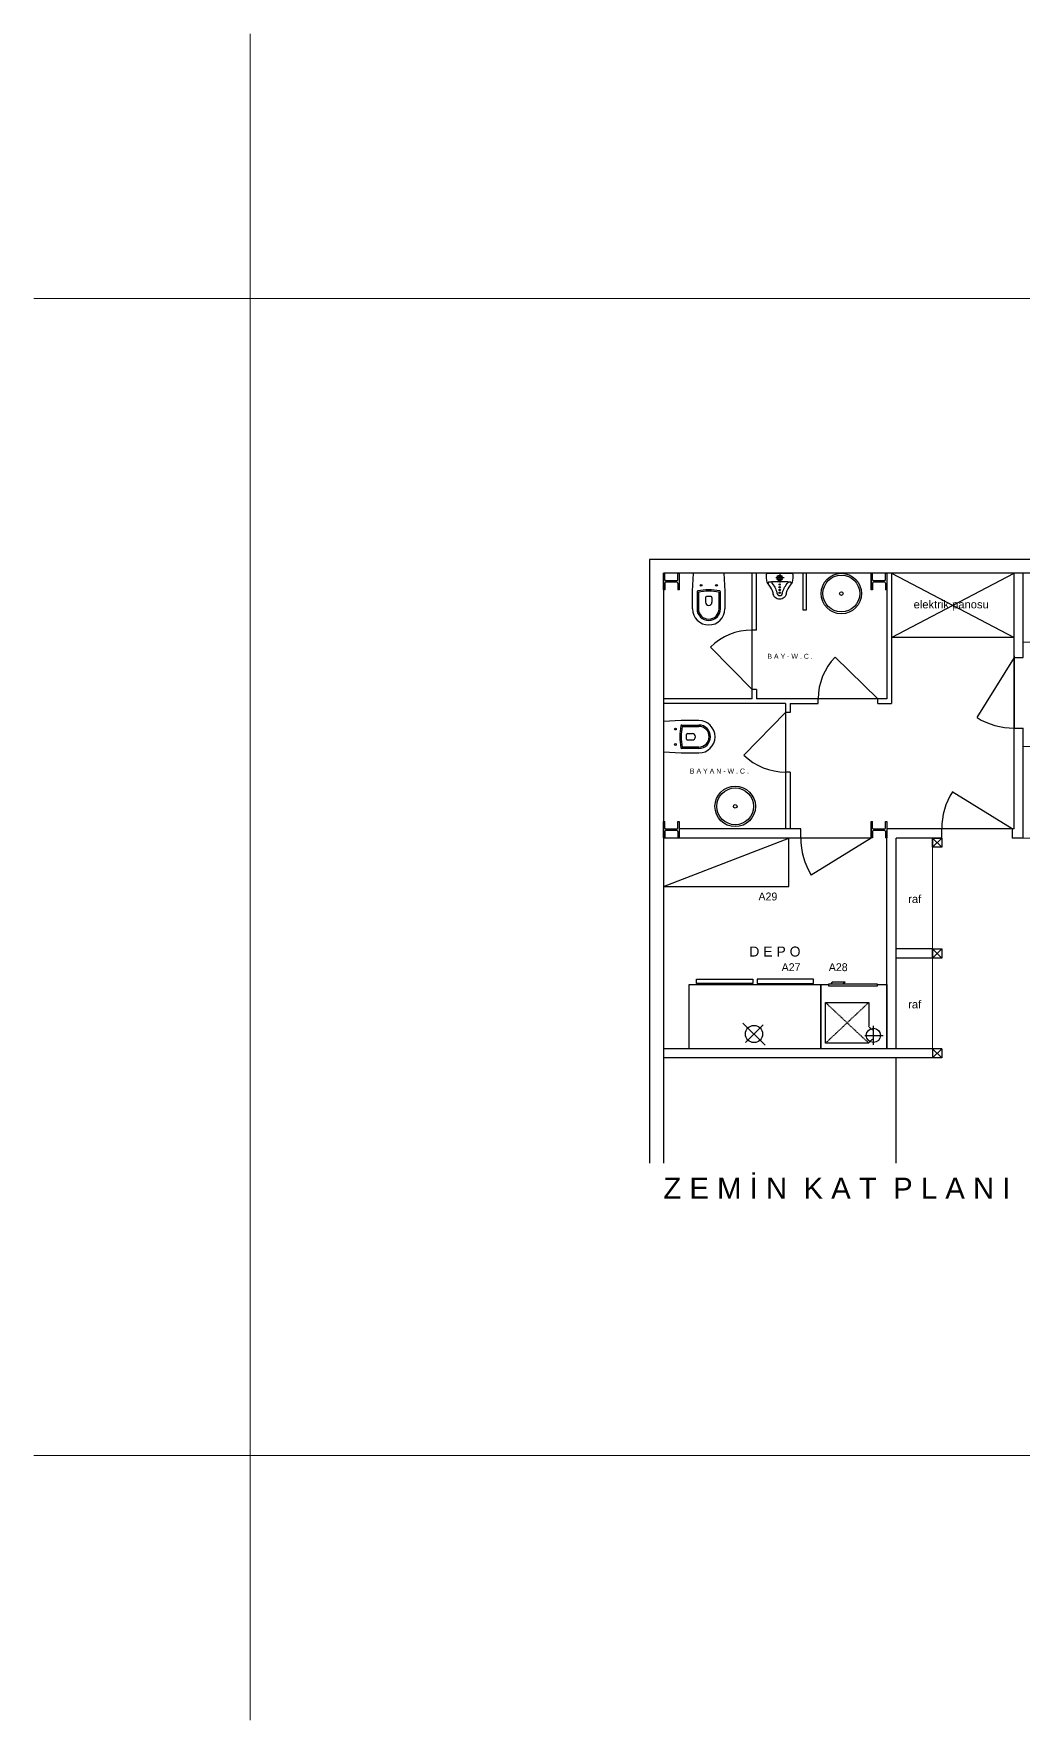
# Model space of a CAD drawing. Header units: millimetres. Extents: x 5423399 to 5425754, y -653644 to -651803.
# Drawn here: x 5423399 to 5424479, y -653644 to -651803 of the extents above; entities that cross this region are included whole.
import ezdxf
from ezdxf.enums import TextEntityAlignment as Align

# ---------------------------------------------------------------- set-up
doc = ezdxf.new("R2010")
doc.units = ezdxf.units.MM
doc.header["$LTSCALE"] = 0.05
doc.linetypes.add('DASHED', pattern=[19.05, 12.7, -6.35])
doc.linetypes.add('DOT', pattern=[0.25, 0, -0.25])
for name, color, linetype, lineweight in [('-DWG_DETAY4', 7, 'DOT', 18), ('ARK_AHŞAP', 45, 'Continuous', 15), ('TEFRIS', 251, 'Continuous', 9), ('tefriş', 45, 'Continuous', 18)]:
    doc.layers.add(name, color=color, linetype=linetype, lineweight=lineweight)
for name, color, linetype in [('A_WALL', 3, 'Continuous'), ('CIHAZ', 2, 'Continuous'), ('DUVAR', 255, 'Continuous'), ('S2000-002 Çizgi', 7, 'Continuous'), ('SD-YAZI', 233, 'Continuous')]:
    doc.layers.add(name, color=color, linetype=linetype)
doc.styles.get("Standard").update_dxf_attribs({"font": 'arial.ttf'})
doc.styles.add('TAKSİM', font='GOTHIC.TTF', dxfattribs={"height": 7})

# ---------------------------------------------------------------- blocks, each defined once
blk = doc.blocks.new('fgghmjkl')
at = {"layer": 'DUVAR'}
for p, q in [((5431609.3, -621371.8), (5431609.3, -621353.8)), ((5431609.3, -621353.8), (5431610.8, -621353.8)), ((5431609.3, -621353.8), (5431609.3, -621371.8)), ((5431610.8, -621361.1), (5431610.8, -621353.8)), ((5431624.9, -621353.8), (5431626.4, -621353.8)), ((5431624.9, -621361.1), (5431624.9, -621353.8)), ((5431626.4, -621353.8), (5431626.4, -621371.8)), ((5431610.8, -621371.8), (5431609.3, -621371.8)), ((5431610.8, -621364.6), (5431610.8, -621371.8)), ((5431623.9, -621362.1), (5431611.8, -621362.1)), ((5431623.9, -621363.6), (5431611.8, -621363.6)), ((5431624.9, -621364.6), (5431624.9, -621371.8)), ((5431626.4, -621371.8), (5431624.9, -621371.8))]:
    blk.add_line(p, q, dxfattribs=at)
for centre, start, end in [((5431611.8, -621361.1), 180, 270), ((5431611.8, -621364.6), 90, 180), ((5431623.9, -621361.1), 270, 360), ((5431623.9, -621364.6), 360, 90)]:
    blk.add_arc(centre, 1, start, end, dxfattribs=at)
blk = doc.blocks.new('A$C5B5611F4')
at = {"layer": 'CIHAZ', "color": 1}
for p, q in [((24.1, 58.2), (4, 58.2)), ((14.7, 68.5), (14.7, 47.9))]:
    blk.add_line(p, q, dxfattribs=at)
at = {"layer": 'CIHAZ', "color": 5, "linetype": 'DASHED'}
for p, q in [((19.8, 66.7), (67, 22.3)), ((67, 66.7), (19.8, 22.3))]:
    blk.add_line(p, q, dxfattribs=at)
at = {"layer": 'CIHAZ', "color": 5}
for points in [[(63.2, 1.8), (10.4, 1.8), (10.4, 4.3), (63.2, 4.3)], [(61.2, 1.8), (48.6, 1.8), (45.6, 0), (59.6, 0)]]:
    blk.add_lwpolyline(points, close=True, dxfattribs=at)
at = {"layer": 'CIHAZ', "color": 1}
blk.add_circle((14.7, 58.2), 7.76, dxfattribs=at)
at = {"layer": 'S2000-002 Çizgi', "linetype": 'DASHED'}
for p, q in [((19.8, 66.7), (67, 66.7)), ((67, 66.7), (67, 22.3)), ((19.8, 22.3), (19.8, 48.1)), ((67, 22.3), (19.8, 22.3))]:
    blk.add_line(p, q, dxfattribs=at)
at = {"layer": 'S2000-002 Çizgi'}
blk.add_lwpolyline([(10.4, 2.8), (0, 2.8), (0, 72.8), (72, 72.8), (72, 2.8), (63.2, 2.8)], dxfattribs=at)
at = {"layer": 'S2000-002 Çizgi', "linetype": 'DASHED'}
for centre, radius, start, end in [((11.6, 71.2), 9.4, 291.2079, 330.9566), ((11, 43), 10.2, 29.6907, 66.7752)]:
    blk.add_arc(centre, radius, start, end, dxfattribs=at)
blk = doc.blocks.new('A$C1CD53B41')
at = {"layer": 'CIHAZ', "color": 5}
for p, q in [((4, 60.9), (28.1, 85.1)), ((6.7, 82.4), (26.1, 63))]:
    blk.add_line(p, q, dxfattribs=at)
for points in [[(71.1, 136), (76, 136), (76, 74.3), (71.1, 74.3)], [(71.1, 8), (76, 8), (76, 69.7), (71.1, 69.7)]]:
    blk.add_lwpolyline(points, close=True, dxfattribs=at)
blk.add_circle((16.1, 73), 9.38, dxfattribs=at)
at = {"layer": 'S2000-002 Çizgi'}
blk.add_lwpolyline([(0, 144), (70, 144), (70, 0), (0, 0)], close=True, dxfattribs=at)

msp = doc.modelspace()

# ---------------------------------------------------------------- linework, layer by layer
at = {"layer": 'A_WALL'}
for p, q in [((5424071.1, -652376.9), (5424071.1, -653035.7)), ((5424675.9, -652376.9), (5424071.1, -652376.9)), ((5424086.1, -652391.9), (5424086.1, -652961.9)), ((5424683.6, -652391.9), (5424086.1, -652391.9)), ((5424071.1, -652964.4), (5424071.1, -653035.7)), ((5424086.1, -652961.9), (5424086.1, -653035.7))]:
    msp.add_line(p, q, dxfattribs=at)
at = {"layer": 'ARK_AHŞAP'}
msp.add_lwpolyline([(5424479.1, -652391.9), (5424479.1, -652466.9), (5425148.6, -652466.9), (5425148.6, -652391.9)], close=True, dxfattribs=at)
at = {"layer": 'DUVAR'}
for p, q in [((5424182.9, -652528.9), (5424182.9, -652391.9)), ((5424187.9, -652453.9), (5424187.9, -652391.9)), ((5424330.1, -652391.9), (5424330.1, -652528.9)), ((5424335.1, -652391.9), (5424335.1, -652533.9)), ((5424469.1, -652670.9), (5424469.1, -652391.9)), ((5424479.1, -652483.9), (5424479.1, -652391.9)), ((5424187.9, -652453.9), (5424182.9, -652453.9)), ((5424182.9, -652518.9), (5424137.4, -652472.5)), ((5424320.1, -652528.9), (5424273.7, -652483.4)), ((5424469.1, -652483.9), (5424428.5, -652549.3)), ((5424469.1, -652481.9), (5424469.1, -652560.9)), ((5424469.1, -652483.9), (5424479.1, -652483.9)), ((5424187.9, -652518.9), (5424182.9, -652518.9)), ((5424187.9, -652518.9), (5424187.9, -652528.9)), ((5424182.9, -652528.9), (5424086.1, -652528.9)), ((5424219.5, -652533.9), (5424086.1, -652533.9)), ((5424219.5, -652543.9), (5424174, -652590.3)), ((5424330.1, -652528.9), (5424187.9, -652528.9)), ((5424219.5, -652533.9), (5424219.5, -652670.9)), ((5424224.5, -652543.9), (5424219.5, -652543.9)), ((5424224.5, -652533.9), (5424224.5, -652543.9)), ((5424224.5, -652533.9), (5424255.1, -652533.9)), ((5424255.1, -652533.9), (5424255.1, -652528.9)), ((5424320.1, -652533.9), (5424320.1, -652528.9)), ((5424320.1, -652533.9), (5424335.1, -652533.9)), ((5424469.1, -652560.9), (5424479.1, -652560.9)), ((5424479.1, -652680.9), (5424479.1, -652560.9)), ((5424224.5, -652608.9), (5424219.5, -652608.9)), ((5424224.5, -652608.9), (5424224.5, -652670.9)), ((5424467.1, -652670.9), (5424401.6, -652630.3)), ((5424236, -652670.9), (5424103.2, -652670.9)), ((5424236, -652680.9), (5424236, -652670.9)), ((5424313, -652680.9), (5424313, -652670.9)), ((5424469.1, -652670.9), (5424330.1, -652670.9)), ((5424330.1, -652910.9), (5424330.1, -652672.9)), ((5424390.1, -652680.9), (5424390.1, -652670.9)), ((5424467.1, -652670.9), (5424467.1, -652680.9)), ((5424313, -652680.9), (5424103.2, -652680.9)), ((5424313, -652680.9), (5424247.5, -652721.4)), ((5424340.1, -652910.9), (5424340.1, -652680.9)), ((5424390.1, -652680.9), (5424340.1, -652680.9)), ((5424380.1, -652680.9), (5424380.1, -652690.9)), ((5424380.1, -652680.9), (5424390.1, -652690.9)), ((5424380.1, -652690.9), (5424390.1, -652680.9)), ((5424390.1, -652680.9), (5424390.1, -652690.9)), ((5424479.1, -652680.9), (5424467.1, -652680.9)), ((5424380.1, -652801.9), (5424340.1, -652801.9)), ((5424380.1, -652811.9), (5424340.1, -652811.9)), ((5424380.1, -652801.9), (5424380.1, -652811.9)), ((5424380.1, -652801.9), (5424390.1, -652811.9)), ((5424380.1, -652811.9), (5424390.1, -652801.9)), ((5424390.1, -652801.9), (5424390.1, -652811.9)), ((5424340.1, -652910.9), (5424086.1, -652910.9)), ((5424390.1, -652910.9), (5424340.1, -652910.9)), ((5424380.1, -652910.9), (5424380.1, -652920.9)), ((5424380.1, -652910.9), (5424390.1, -652920.9)), ((5424380.1, -652920.9), (5424390.1, -652910.9)), ((5424390.1, -652910.9), (5424390.1, -652920.9)), ((5424340.1, -652920.9), (5424086.1, -652920.9)), ((5424340.1, -653035.7), (5424340.1, -652920.9)), ((5424390.1, -652920.9), (5424340.1, -652920.9))]:
    msp.add_line(p, q, dxfattribs=at)
for points in [[(5424390.1, -652690.9), (5424380.1, -652690.9), (5424380.1, -652680.9), (5424390.1, -652680.9)], [(5424390.1, -652811.9), (5424380.1, -652811.9), (5424380.1, -652801.9), (5424390.1, -652801.9)]]:
    msp.add_lwpolyline(points, close=True, dxfattribs=at)
for centre, radius, start, end in [((5424182.9, -652518.9), 65, 90, 134.4411), ((5424320.1, -652528.9), 65, 135.5589, 180), ((5424469.1, -652483.9), 77, 238.2405, 270), ((5424219.5, -652543.9), 65, 225.5589, 270), ((5424467.1, -652670.9), 77, 148.2405, 180), ((5424313, -652680.9), 77, 180, 211.7595)]:
    msp.add_arc(centre, radius, start, end, dxfattribs=at)
at = {"layer": 'S2000-002 Çizgi'}
msp.add_line((5424086.1, -652733.9), (5424223.1, -652680.9), dxfattribs=at)
msp.add_lwpolyline([(5424086.1, -652733.9), (5424223.1, -652733.9), (5424223.1, -652680.9), (5424086.1, -652680.9)], close=True, dxfattribs=at)
at = {"layer": 'SD-YAZI', "color": 251}
for p, q in [((5424117.9, -652411.3), (5424119, -652391.9)), ((5424153.4, -652411.3), (5424152.3, -652391.9)), ((5424198.8, -652397.3), (5424198.8, -652392.9)), ((5424199.8, -652391.9), (5424226.3, -652391.9)), ((5424213.1, -652391.9), (5424213.1, -652402)), ((5424227.3, -652392.9), (5424227.3, -652397.3)), ((5424238.2, -652391.9), (5424238.2, -652431.9)), ((5424242.2, -652431.9), (5424242.2, -652391.9)), ((5424335.1, -652461.9), (5424469.1, -652391.9)), ((5424335.1, -652391.9), (5424469.1, -652461.9)), ((5424117.9, -652430.6), (5424117.9, -652411.3)), ((5424122.9, -652412), (5424122.9, -652430.6)), ((5424124.4, -652412.5), (5424124.4, -652430.6)), ((5424146.9, -652430.6), (5424146.9, -652412.5)), ((5424148.4, -652430.6), (5424148.4, -652412)), ((5424153.4, -652430.6), (5424153.4, -652411.3)), ((5424217.9, -652396.9), (5424208.7, -652396.9)), ((5424132.1, -652418.2), (5424132.1, -652423.5)), ((5424138.1, -652417.2), (5424133.1, -652417.2)), ((5424139.1, -652418.2), (5424139.1, -652423.5)), ((5424238.2, -652431.9), (5424242.2, -652431.9)), ((5424469.1, -652461.9), (5424335.1, -652461.9)), ((5424105.4, -652552.6), (5424086.1, -652553.7)), ((5424124.8, -652552.6), (5424105.4, -652552.6)), ((5424106.2, -652557.6), (5424124.8, -652557.6)), ((5424106.6, -652559.1), (5424124.8, -652559.1)), ((5424111.4, -652572.8), (5424111.4, -652567.8)), ((5424112.4, -652566.8), (5424117.7, -652566.8)), ((5424112.4, -652573.8), (5424117.7, -652573.8)), ((5424105.4, -652588.1), (5424086.1, -652587)), ((5424124.8, -652588.1), (5424105.4, -652588.1)), ((5424124.8, -652583.1), (5424106.2, -652583.1)), ((5424124.8, -652581.6), (5424106.6, -652581.6))]:
    msp.add_line(p, q, dxfattribs=at)
for points in [[(5424227.3, -652397.3, -0.176543), (5424224.5, -652405, 0.10376), (5424220.2, -652413.1, -0.414214), (5424213.1, -652420.2, -0.414214), (5424206, -652413.1, 0.10376), (5424201.7, -652405, -0.176543), (5424198.8, -652397.3)], [(5424225.8, -652403.2, 0.35204), (5424225.2, -652401.6, 0.014112), (5424223.2, -652401.4, 0.011619), (5424219, -652401.2, 0.00824), (5424213.1, -652401.1, 0.00824), (5424207.2, -652401.2, 0.011619), (5424203, -652401.4, 0.014112), (5424201, -652401.6, 0.35204), (5424200.4, -652403.2)], [(5424204, -652401.9, -0.12243), (5424210, -652413.1, 0.414214), (5424213.1, -652416.2, 0.414214), (5424216.2, -652413.1, -0.12243), (5424222.2, -652401.9, -0.274464)]]:
    msp.add_lwpolyline(points, format="xyb", dxfattribs=at)
for centre, radius in [((5424213.1, -652396.9), 3), ((5424213.1, -652396.9), 2), ((5424280.4, -652414), 22.1), ((5424280.4, -652414), 20.1), ((5424127.2, -652405), 1), ((5424144.1, -652405), 1), ((5424213.1, -652404.1), 0.75), ((5424213.1, -652407.1), 0.75), ((5424213.1, -652410.1), 0.75), ((5424213.1, -652413.1), 0.75), ((5424280.4, -652414), 2), ((5424099.2, -652561.9), 1), ((5424099.2, -652578.8), 1), ((5424164.5, -652646.3), 22.1), ((5424164.5, -652646.3), 20.1), ((5424164.5, -652646.3), 2)]:
    msp.add_circle(centre, radius, dxfattribs=at)
for centre, radius, start, end in [((5424199.8, -652392.9), 1, 90, 180), ((5424226.3, -652392.9), 1, 0, 90), ((5424123.9, -652412), 1, 102.5825, 180), ((5424135.6, -652464.7), 54.9, 77.4175, 102.5825), ((5424135.6, -652464.7), 53.4, 77.8468, 102.1532), ((5424147.4, -652412), 1, 0, 77.4175), ((5424135.6, -652430.6), 17.7, 180, 0), ((5424135.6, -652430.6), 12.8, 180, 0), ((5424135.6, -652430.6), 11.3, 180, 360), ((5424133.1, -652418.2), 1, 90, 180), ((5424135.6, -652423.5), 3.5, 180, 0), ((5424138.1, -652418.2), 1, 0, 90), ((5424158.9, -652570.3), 54.9, 167.4175, 192.5825), ((5424106.2, -652558.6), 1, 90, 167.4175), ((5424158.9, -652570.3), 53.4, 167.8468, 192.1532), ((5424124.8, -652570.3), 17.7, 270, 90), ((5424124.8, -652570.3), 12.8, 270, 90), ((5424124.8, -652570.3), 11.3, 270, 90), ((5424112.4, -652567.8), 1, 90, 180), ((5424112.4, -652572.8), 1, 180, 270), ((5424117.7, -652570.3), 3.5, 270, 90), ((5424106.2, -652582.1), 1, 192.5825, 270)]:
    msp.add_arc(centre, radius, start, end, dxfattribs=at)
at = {"layer": 'TEFRIS', "linetype": 'ByBlock'}
for p, q in [((5423634.9, -651802.9), (5423634.9, -653644)), ((5425753.7, -652091.8), (5423398.5, -652091.8)), ((5425753.7, -653355), (5423398.5, -653355))]:
    msp.add_line(p, q, dxfattribs=at)
at = {"layer": 'tefriş'}
for p, q in [((5425148.6, -652580.9), (5424479.1, -652580.9)), ((5425148.6, -652680.9), (5424479.1, -652680.9))]:
    msp.add_line(p, q, dxfattribs=at)
for points in [[(5424380.1, -652690.9), (5424380.1, -652801.9)], [(5424380.1, -652910.9), (5424380.1, -652910.9), (5424380.1, -652811.9)]]:
    msp.add_lwpolyline(points, dxfattribs=at)

# ---------------------------------------------------------------- block references
at = {"layer": 'S2000-002 Çizgi'}
for name, p, rotation in [('A$C1CD53B41', (5424258.1, -652910.9), 90), ('A$C5B5611F4', (5424330.1, -652838.1), 180)]:
    msp.add_blockref(name, p, dxfattribs=dict(at, rotation=rotation))
at = {"layer": 'tefriş'}
for p in [(-7523.2, -31038), (-7296.3, -31038), (-7523.2, -31309), (-7296.3, -31309)]:
    msp.add_blockref('fgghmjkl', p, dxfattribs=at)

# ---------------------------------------------------------------- texts
at = {"layer": '-DWG_DETAY4', "color": 0, "style": 'TAKSİM'}
for s, p in [('A29', (5424200.2, -652749, 0)), ('A27', (5424225.5, -652826.2, 0)), ('A28', (5424277, -652826.2, 0))]:
    msp.add_text(s, height=8.64, dxfattribs=at).set_placement(p, align=Align.CENTER)
at = {"layer": 'DUVAR', "attachment_point": 7}
for s, insert, char_height in [('elektrik panosu', (5424359.3, -652432.8), 8.736), ('B A Y - W . C .', (5424199.6, -652485.3), 5.46), ('B A Y A N - W . C .', (5424115, -652610.6), 5.46), ('raf', (5424353.4, -652751.9), 8.74), ('D E P O', (5424179.9, -652810.4), 10.92), ('raf', (5424353.4, -652866.9), 8.74), ('Z E M İ N  K A T  P L A N I', (5424086, -653074.6), 22.932)]:
    msp.add_mtext_dynamic_manual_height_columns(s, width=1669.245, gutter_width=60, heights=[0], dxfattribs=dict(at, insert=insert, char_height=char_height))

doc.saveas('drawing.dxf')
